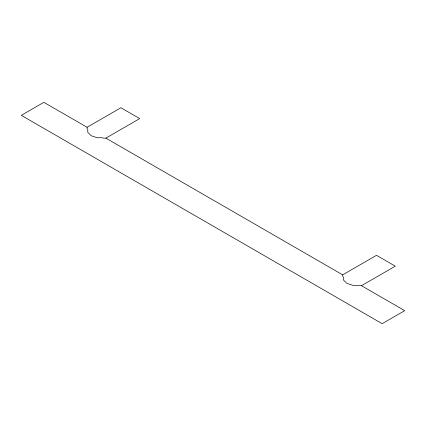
<?xml version="1.0" encoding="UTF-8"?>
<svg xmlns="http://www.w3.org/2000/svg" width="426" height="426" viewBox="0 0 426 426"><rect width="100%" height="100%" fill="white"/><g stroke="black" fill="none" stroke-linecap="round" stroke-linejoin="round"><path stroke-width="0.64" d="M87.08 127.278L120.909 107.746L139.701 118.598L105.872 138.13L103.358 138.13L102.165 137.731L97.165 137.731L91.207 135.745L87.767 132.31L87.767 129.419L87.08 128.732L87.08 127.278L43.851 102.325L21.3 115.345L382.149 323.675L404.7 310.655L361.472 285.702L352.765 285.303L346.807 283.317L343.367 279.877L343.367 276.991L342.68 276.304L342.68 274.85L105.872 138.13M342.68 274.85L376.509 255.318L395.301 266.17L361.472 285.702"/></g></svg>
